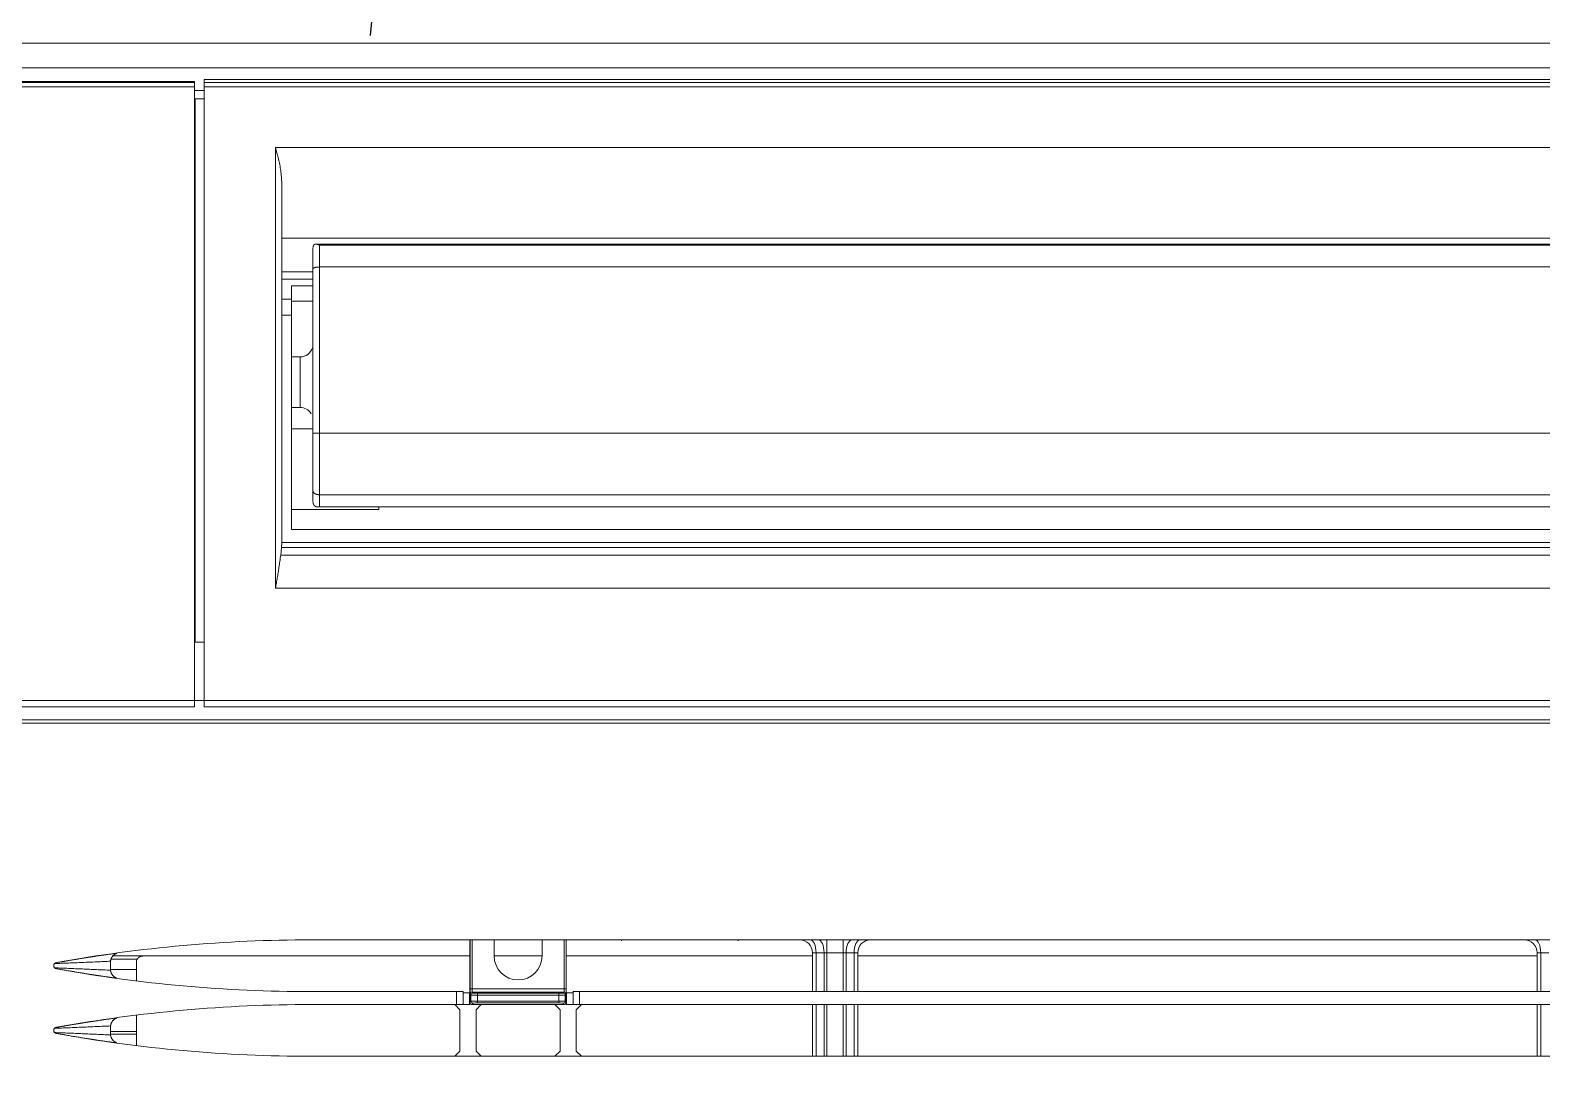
# Model space of a CAD drawing. Header units: metres. Extents: x -101133.8 to -101066.7, y -24899.3 to -24824.7.
# Drawn here: x -101106.7838 to -101106.5502, y -24853.2634 to -24853.1038 of the extents above; entities that cross this region are included whole.
import ezdxf

# ---------------------------------------------------------------- set-up
doc = ezdxf.new("R2010")
doc.units = ezdxf.units.M
doc.header["$LTSCALE"] = 0.2
doc.layers.add('CMT-CVC-MATERIEL', color=30, linetype='Continuous')
doc.layers.add('CMT-VRV1', color=5, linetype='Continuous')

# ---------------------------------------------------------------- blocks, each defined once
blk = doc.blocks.new('Cassette 600x600')
at = {"linetype": 'Continuous', "lineweight": 13}
for p, q in [((-19987.53, 565.59), (-20573.93, 565.59)), ((-20573.93, 561.77), (-19987.53, 561.77)), ((-20435.73, 559.7), (-20573.93, 559.7)), ((-20572.62, 559.55), (-20435.73, 559.55)), ((-20435.73, 558.84), (-20572.62, 558.84)), ((-20435.73, 559.7), (-20435.73, 559.55)), ((-20435.73, 559.55), (-20435.73, 558.84)), ((-20435.73, 558.84), (-20435.73, 464.01)), ((-20434.23, 560.01), (-20127.23, 560.01)), ((-20434.23, 560.01), (-20434.23, 559.55)), ((-20434.23, 559.55), (-20127.23, 559.55)), ((-20434.23, 558.84), (-20434.23, 559.55)), ((-20127.23, 558.84), (-20434.23, 558.84)), ((-20434.23, 558.84), (-20434.23, 464.01)), ((-20434.23, 558.31), (-20435.73, 558.31)), ((-20435.73, 557.01), (-20435.63, 557.01)), ((-20435.63, 473.01), (-20435.63, 557.01)), ((-20435.63, 557.01), (-20434.23, 557.01)), ((-20423.23, 549.49), (-20138.23, 549.49)), ((-20423.23, 481.35), (-20423.23, 549.49)), ((-20422.23, 543.91), (-20422.23, 488.26)), ((-20139.23, 535.45), (-20422.23, 535.45)), ((-20417.43, 533.86), (-20417.42, 534.08)), ((-20417.43, 530.71), (-20417.43, 533.86)), ((-20144.51, 534.54), (-20416.95, 534.54)), ((-20416.43, 534.38), (-20416.43, 531.01)), ((-20145.03, 534.38), (-20416.43, 534.38)), ((-20417.43, 505.34), (-20417.43, 530.71)), ((-20416.43, 531.01), (-20416.43, 505.31)), ((-20416.43, 531.01), (-20145.03, 531.01)), ((-20417.43, 530.27), (-20422.23, 530.27)), ((-20417.43, 529.11), (-20422.23, 529.11)), ((-20420.73, 528.12), (-20417.43, 528.12)), ((-20420.73, 528.12), (-20420.73, 526.01)), ((-20422.23, 526.01), (-20420.73, 526.01)), ((-20420.73, 526.01), (-20420.73, 523.54)), ((-20420.73, 525.71), (-20417.43, 525.71)), ((-20420.73, 523.54), (-20422.23, 523.54)), ((-20420.73, 523.54), (-20420.73, 490.41)), ((-20419.43, 517.11), (-20420.73, 517.11)), ((-20419.43, 509.31), (-20419.43, 517.11)), ((-20420.73, 509.31), (-20419.43, 509.31)), ((-20420.73, 506.01), (-20417.43, 506.01)), ((-20417.43, 496.41), (-20417.43, 505.34)), ((-20416.43, 505.31), (-20145.03, 505.31)), ((-20416.43, 505.31), (-20416.43, 495.81)), ((-20417.43, 494.81), (-20417.43, 496.41)), ((-20416.43, 495.81), (-20145.03, 495.81)), ((-20416.43, 495.81), (-20416.43, 493.96)), ((-20420.73, 493.51), (-20407.23, 493.51)), ((-20417.42, 494.63), (-20417.43, 494.81)), ((-20416.69, 493.92), (-20144.77, 493.92)), ((-20416.43, 493.96), (-20145.03, 493.96)), ((-20407.23, 493.51), (-20407.23, 493.92)), ((-20422.23, 488.41), (-20139.23, 488.41)), ((-20420.73, 490.41), (-20140.73, 490.41)), ((-20422.32, 487.63), (-20422.42, 486.48)), ((-20422.42, 486.48), (-20139.04, 486.48)), ((-20139.14, 487.63), (-20422.32, 487.63)), ((-20138.23, 481.35), (-20423.23, 481.35)), ((-20435.63, 473.01), (-20434.23, 473.01)), ((-20435.73, 464.01), (-20465.93, 464.01)), ((-20444.93, 463.01), (-20465.93, 463.01)), ((-20435.73, 463.01), (-20444.93, 463.01)), ((-20437.73, 463.01), (-20436.95, 463.01)), ((-20435.73, 464.01), (-20435.73, 463.01)), ((-20434.23, 464.01), (-20435.73, 464.01)), ((-20434.23, 463.01), (-20434.23, 464.01)), ((-20127.23, 464.01), (-20434.23, 464.01)), ((-20127.23, 463.01), (-20434.23, 463.01)), ((-20465.93, 461.01), (-20095.53, 461.01)), ((-20095.53, 460.51), (-20465.93, 460.51)), ((-20143.73, 427.01), (-20417.73, 427.01)), ((-20393.17, 417.31), (-20393.17, 427.01)), ((-20393.14, 419.44), (-20393.14, 427.01)), ((-20392.84, 427.01), (-20392.84, 419.44)), ((-20389.43, 427.01), (-20389.43, 424.51)), ((-20382.03, 427.01), (-20382.03, 424.51)), ((-20378.62, 419.44), (-20378.62, 427.01)), ((-20378.32, 427.01), (-20378.32, 419.44)), ((-20378.29, 417.31), (-20378.29, 427.01)), ((-20369.73, 427.01), (-20369.73, 426.85)), ((-20351.73, 426.85), (-20351.73, 427.01)), ((-20340.4, 426.97), (-20340.57, 427.01)), ((-20340.23, 426.85), (-20340.4, 426.97)), ((-20340.07, 426.67), (-20340.23, 426.85)), ((-20339.94, 426.42), (-20340.07, 426.67)), ((-20339.83, 426.12), (-20339.94, 426.42)), ((-20339.75, 425.77), (-20339.83, 426.12)), ((-20339.69, 425.4), (-20339.75, 425.77)), ((-20339.68, 425.01), (-20339.69, 425.4)), ((-20339.16, 426.97), (-20339.34, 427.01)), ((-20338.99, 426.85), (-20339.16, 426.97)), ((-20338.84, 426.67), (-20338.99, 426.85)), ((-20338.7, 426.42), (-20338.84, 426.67)), ((-20338.59, 426.12), (-20338.7, 426.42)), ((-20338.51, 425.77), (-20338.59, 426.12)), ((-20338.46, 425.4), (-20338.51, 425.77)), ((-20338.44, 425.01), (-20338.46, 425.4)), ((-20337.99, 425.01), (-20337.99, 427.01)), ((-20335.47, 425.01), (-20335.47, 427.01)), ((-20335.02, 425.01), (-20335, 425.4)), ((-20335, 425.4), (-20334.95, 425.77)), ((-20334.95, 425.77), (-20334.87, 426.12)), ((-20334.87, 426.12), (-20334.76, 426.42)), ((-20334.76, 426.42), (-20334.62, 426.67)), ((-20334.62, 426.67), (-20334.47, 426.85)), ((-20334.47, 426.85), (-20334.3, 426.97)), ((-20334.3, 426.97), (-20334.12, 427.01)), ((-20333.78, 425.01), (-20333.77, 425.4)), ((-20333.77, 425.4), (-20333.71, 425.77)), ((-20333.71, 425.77), (-20333.63, 426.12)), ((-20333.63, 426.12), (-20333.52, 426.42)), ((-20333.52, 426.42), (-20333.39, 426.67)), ((-20333.39, 426.67), (-20333.23, 426.85)), ((-20333.23, 426.85), (-20333.06, 426.97)), ((-20333.06, 426.97), (-20332.89, 427.01)), ((-20228.4, 426.97), (-20228.57, 427.01)), ((-20228.23, 426.85), (-20228.4, 426.97)), ((-20228.07, 426.67), (-20228.23, 426.85)), ((-20227.94, 426.42), (-20228.07, 426.67)), ((-20227.83, 426.12), (-20227.94, 426.42)), ((-20227.75, 425.77), (-20227.83, 426.12)), ((-20227.69, 425.4), (-20227.75, 425.77)), ((-20227.68, 425.01), (-20227.69, 425.4)), ((-20455.73, 423.7), (-20455.73, 423.74)), ((-20448.73, 423.53), (-20448.72, 423.7)), ((-20448.64, 424.02), (-20444.59, 424.02)), ((-20448.38, 424.49), (-20448.23, 424.51)), ((-20448.23, 424.51), (-20393.17, 424.51)), ((-20444.73, 423.51), (-20444.73, 422.83)), ((-20389.43, 424.51), (-20382.03, 424.51)), ((-20378.29, 424.51), (-20340.23, 424.51)), ((-20339.68, 425.01), (-20340.23, 425.01)), ((-20340.23, 425.01), (-20340.23, 419.01)), ((-20338.44, 425.01), (-20339.68, 425.01)), ((-20339.68, 425.01), (-20339.68, 419.01)), ((-20337.99, 425.01), (-20338.44, 425.01)), ((-20338.44, 425.01), (-20338.44, 419.01)), ((-20335.47, 425.01), (-20337.99, 425.01)), ((-20337.99, 425.01), (-20337.99, 419.01)), ((-20335.02, 425.01), (-20335.47, 425.01)), ((-20335.47, 425.01), (-20335.47, 419.01)), ((-20333.78, 425.01), (-20335.02, 425.01)), ((-20335.02, 425.01), (-20335.02, 419.01)), ((-20333.23, 425.01), (-20333.78, 425.01)), ((-20333.78, 425.01), (-20333.78, 419.01)), ((-20333.23, 425.01), (-20333.23, 419.01)), ((-20333.23, 424.51), (-20228.23, 424.51)), ((-20227.68, 425.01), (-20228.23, 425.01)), ((-20228.23, 425.01), (-20228.23, 419.01)), ((-20226.44, 425.01), (-20227.68, 425.01)), ((-20227.68, 425.01), (-20227.68, 419.01)), ((-20455.73, 422.27), (-20455.73, 422.31)), ((-20449.23, 421.25), (-20449.23, 421.28)), ((-20448.72, 422.31), (-20448.73, 422.48)), ((-20448.73, 422.42), (-20444.73, 422.42)), ((-20444.73, 422.83), (-20444.73, 422.42)), ((-20444.73, 422.42), (-20444.73, 420.65)), ((-20417.73, 419.01), (-20395.23, 419.01)), ((-20395.23, 419.01), (-20395.23, 417.01)), ((-20394.23, 419.01), (-20395.23, 419.01)), ((-20394.23, 417.01), (-20394.23, 419.01)), ((-20393.23, 418.81), (-20394.23, 418.81)), ((-20393.23, 417.01), (-20393.23, 418.81)), ((-20393.17, 418.81), (-20393.23, 418.81)), ((-20392.84, 419.44), (-20393.14, 419.44)), ((-20393.02, 418.48), (-20393.13, 418.64)), ((-20393.02, 417.53), (-20393.02, 418.48)), ((-20392.84, 419.44), (-20378.62, 419.44)), ((-20392.83, 418.94), (-20392.72, 418.78)), ((-20378.63, 418.94), (-20392.83, 418.94)), ((-20392.02, 418.76), (-20379.44, 418.76)), ((-20392.02, 418.46), (-20392.02, 418.76)), ((-20379.44, 418.46), (-20392.02, 418.46)), ((-20392.02, 418.46), (-20392.02, 417.55)), ((-20379.44, 418.76), (-20379.44, 418.46)), ((-20379.44, 417.55), (-20379.44, 418.46)), ((-20378.74, 418.78), (-20378.63, 418.94)), ((-20378.32, 419.44), (-20378.62, 419.44)), ((-20378.33, 418.64), (-20378.44, 418.48)), ((-20378.44, 418.48), (-20378.44, 417.53)), ((-20378.23, 418.81), (-20378.29, 418.81)), ((-20378.23, 418.81), (-20378.23, 417.01)), ((-20377.23, 418.81), (-20378.23, 418.81)), ((-20377.23, 419.01), (-20377.23, 417.01)), ((-20376.23, 419.01), (-20377.23, 419.01)), ((-20376.23, 417.01), (-20376.23, 419.01)), ((-20185.23, 419.01), (-20376.23, 419.01)), ((-20417.73, 417.01), (-20395.23, 417.01)), ((-20394.73, 416.21), (-20395.53, 417.01)), ((-20395.23, 417.01), (-20394.23, 417.01)), ((-20394.73, 409.81), (-20394.73, 416.21)), ((-20394.23, 417.01), (-20393.23, 417.01)), ((-20393.17, 417.31), (-20393.02, 417.53)), ((-20392.72, 417.23), (-20392.87, 417.01)), ((-20378.59, 417.01), (-20392.87, 417.01)), ((-20391.43, 417.01), (-20392.23, 416.21)), ((-20392.23, 416.21), (-20392.23, 409.81)), ((-20392.02, 417.55), (-20379.44, 417.55)), ((-20392.02, 417.55), (-20392.02, 417.25)), ((-20379.44, 417.25), (-20392.02, 417.25)), ((-20379.23, 416.21), (-20380.03, 417.01)), ((-20379.44, 417.55), (-20379.44, 417.25)), ((-20379.23, 409.81), (-20379.23, 416.21)), ((-20378.59, 417.01), (-20378.74, 417.23)), ((-20378.44, 417.53), (-20378.29, 417.31)), ((-20378.23, 417.01), (-20377.23, 417.01)), ((-20377.23, 417.01), (-20376.23, 417.01)), ((-20375.93, 417.01), (-20376.73, 416.21)), ((-20376.73, 416.21), (-20376.73, 409.81)), ((-20185.23, 417.01), (-20376.23, 417.01)), ((-20340.23, 417.01), (-20340.23, 409.01)), ((-20339.68, 417.01), (-20339.68, 409.01)), ((-20338.44, 417.01), (-20338.44, 409.01)), ((-20337.99, 417.01), (-20337.99, 409.01)), ((-20335.47, 417.01), (-20335.47, 409.01)), ((-20335.02, 417.01), (-20335.02, 409.01)), ((-20333.78, 417.01), (-20333.78, 409.01)), ((-20333.23, 417.01), (-20333.23, 409.01)), ((-20228.23, 417.01), (-20228.23, 409.01)), ((-20227.68, 417.01), (-20227.68, 409.01)), ((-20455.73, 413.7), (-20455.73, 413.74)), ((-20449.23, 414.73), (-20449.23, 414.76)), ((-20448.73, 413.53), (-20448.72, 413.7)), ((-20444.73, 412.83), (-20444.73, 415.36)), ((-20455.73, 412.27), (-20455.73, 412.31)), ((-20449.23, 411.25), (-20449.23, 411.28)), ((-20448.73, 412.83), (-20444.73, 412.83)), ((-20448.72, 412.31), (-20448.73, 412.48)), ((-20448.73, 412.42), (-20444.73, 412.42)), ((-20444.73, 412.83), (-20444.73, 412.42)), ((-20444.73, 412.42), (-20444.73, 410.65)), ((-20143.73, 409.01), (-20417.73, 409.01)), ((-20395.53, 409.01), (-20394.73, 409.81)), ((-20392.23, 409.81), (-20391.43, 409.01)), ((-20380.03, 409.01), (-20379.23, 409.81)), ((-20376.73, 409.81), (-20375.93, 409.01))]:
    blk.add_line(p, q, dxfattribs=at)
for centre, radius, start, end in [((-20419.43, 519.11), 2, 270, 343.2061), ((-20419.43, 507.31), 2, 30.8445, 90), ((-20416.68, 512.7), 7.4, 264.1787, 271.9347), ((-20417.73, 204.51), 222.5, 90, 100.1875), ((-20342.23, 425.01), 2, 0, 90), ((-20331.23, 425.01), 2, 90, 180), ((-20230.23, 425.01), 2, 0, 90), ((-20456.99, 423.01), 0.5, 100.1875, 259.8125), ((-20443.73, 423.51), 1, 149.0734, 180), ((-20385.73, 424.51), 3.7, 180, 0), ((-20417.73, 641.51), 222.5, 259.8125, 270), ((-20392.83, 418.64), 0.3, 90.0261, 179.9625), ((-20392.72, 418.48), 0.3, 90.0239, 179.9662), ((-20378.74, 418.48), 0.3, 0.0338, 89.9761), ((-20378.63, 418.64), 0.3, 0.0375, 89.9739), ((-20417.73, 194.51), 222.5, 90, 100.1875), ((-20392.72, 417.53), 0.3, 180.0367, 269.9761), ((-20378.74, 417.53), 0.3, 270.0239, 359.9633), ((-20456.99, 413.01), 0.5, 100.1875, 259.8125), ((-20417.73, 631.51), 222.5, 259.8125, 270)]:
    blk.add_arc(centre, radius, start, end, dxfattribs=at)
for centre, major_axis, ratio, start_param, end_param in [((-20393.13, 419.44), (0, 0.8), 0.017455, 1.570796, 3.115413), ((-20392.02, 418.48), (1, 0), 0.01833, 3.159046, 4.712389), ((-20392.83, 419.44), (0, 0.5), 0.027928, 1.570796, 3.115413), ((-20392.02, 418.78), (0.7, 0), 0.026186, 3.159046, 4.712389), ((-20379.44, 418.78), (0.7, 0), 0.026186, 4.712389, 6.265732), ((-20379.44, 418.48), (1, 0), 0.01833, 4.712389, 6.265732), ((-20378.63, 419.44), (0, 0.5), 0.027928, 3.167773, 4.712389), ((-20378.33, 419.44), (0, 0.8), 0.017455, 3.167773, 4.712389), ((-20392.87, 417.31), (-0.166, -0.25), 0.999505, 5.300561, 6.870901), ((-20392.02, 417.53), (1, 0), 0.01833, 1.570796, 3.124139), ((-20392.02, 417.23), (0.7, 0), 0.026186, 1.570796, 3.124139), ((-20379.44, 417.53), (1, 0), 0.01833, 0.017453, 1.570796), ((-20379.44, 417.23), (0.7, 0), 0.026186, 0.017453, 1.570796), ((-20378.59, 417.31), (0.166, -0.25), 0.999505, 5.69547, 7.265809)]:
    blk.add_ellipse(centre, major_axis=major_axis, ratio=ratio, start_param=start_param, end_param=end_param, dxfattribs=at)
for points, knots in [([(-20423.23, 549.49), (-20423.23, 549.49), (-20423.23, 549.49), (-20423.23, 549.49), (-20423.23, 549.48), (-20423.23, 549.48), (-20423.23, 549.48), (-20423.23, 549.48), (-20423.23, 549.48), (-20423.23, 549.47), (-20423.22, 549.47), (-20423.22, 549.47), (-20423.22, 549.47), (-20423.17, 549.27), (-20423.08, 548.92), (-20423, 548.6), (-20422.91, 548.28), (-20422.84, 548), (-20422.77, 547.71), (-20422.7, 547.42), (-20422.64, 547.13), (-20422.57, 546.81), (-20422.51, 546.5), (-20422.45, 546.15), (-20422.42, 545.91), (-20422.39, 545.7), (-20422.37, 545.57), (-20422.35, 545.41), (-20422.34, 545.25), (-20422.32, 545.08), (-20422.31, 544.91), (-20422.29, 544.74), (-20422.28, 544.57), (-20422.27, 544.41), (-20422.25, 544.24), (-20422.24, 544.07), (-20422.23, 543.91)], [0, 0, 0, 0, 1, 1, 1, 2, 2, 2, 3, 3, 3, 4, 4, 4, 5, 5, 5, 6, 6, 6, 7, 7, 7, 8, 8, 8, 9, 9, 9, 10, 10, 10, 11, 11, 11, 12, 12, 12, 12]), ([(-20417.42, 534.08), (-20417.41, 534.09), (-20417.41, 534.1), (-20417.41, 534.12), (-20417.41, 534.13), (-20417.41, 534.14), (-20417.4, 534.15), (-20417.4, 534.17), (-20417.4, 534.18), (-20417.39, 534.19), (-20417.39, 534.2), (-20417.39, 534.22), (-20417.39, 534.23), (-20417.38, 534.24), (-20417.38, 534.25), (-20417.37, 534.26), (-20417.37, 534.27), (-20417.37, 534.29), (-20417.36, 534.3), (-20417.36, 534.31), (-20417.35, 534.32), (-20417.35, 534.33), (-20417.34, 534.34), (-20417.33, 534.35), (-20417.33, 534.36), (-20417.32, 534.37), (-20417.32, 534.37), (-20417.31, 534.38), (-20417.3, 534.39), (-20417.3, 534.4), (-20417.29, 534.41), (-20417.28, 534.42), (-20417.28, 534.42), (-20417.27, 534.43), (-20417.26, 534.44), (-20417.26, 534.44), (-20417.25, 534.45), (-20417.24, 534.46), (-20417.22, 534.47), (-20417.21, 534.48), (-20417.2, 534.49), (-20417.19, 534.49), (-20417.17, 534.5), (-20417.16, 534.51), (-20417.15, 534.51), (-20417.13, 534.52), (-20417.12, 534.52), (-20417.11, 534.52), (-20417.09, 534.53), (-20417.07, 534.53), (-20417.05, 534.54), (-20417.03, 534.54), (-20417.01, 534.54), (-20416.99, 534.54), (-20416.97, 534.54), (-20416.95, 534.54), (-20416.93, 534.54), (-20416.91, 534.54), (-20416.89, 534.54), (-20416.87, 534.54), (-20416.84, 534.53), (-20416.82, 534.53), (-20416.79, 534.52), (-20416.76, 534.51), (-20416.72, 534.51), (-20416.7, 534.5), (-20416.67, 534.49), (-20416.64, 534.48), (-20416.61, 534.47), (-20416.58, 534.45), (-20416.54, 534.44), (-20416.51, 534.42), (-20416.49, 534.41), (-20416.48, 534.41), (-20416.48, 534.41), (-20416.47, 534.41), (-20416.47, 534.4), (-20416.47, 534.4), (-20416.46, 534.4), (-20416.46, 534.4), (-20416.45, 534.39), (-20416.45, 534.39), (-20416.44, 534.39), (-20416.44, 534.39), (-20416.43, 534.39), (-20416.43, 534.39), (-20416.43, 534.39), (-20416.43, 534.38), (-20416.43, 534.38), (-20416.43, 534.38), (-20416.43, 534.38), (-20416.43, 534.38), (-20416.43, 534.38), (-20416.43, 534.38), (-20416.43, 534.38), (-20416.43, 534.38), (-20416.43, 534.38)], [0, 0, 0, 0, 1, 1, 1, 2, 2, 2, 3, 3, 3, 4, 4, 4, 5, 5, 5, 6, 6, 6, 7, 7, 7, 8, 8, 8, 9, 9, 9, 10, 10, 10, 11, 11, 11, 12, 12, 12, 13, 13, 13, 14, 14, 14, 15, 15, 15, 16, 16, 16, 17, 17, 17, 18, 18, 18, 19, 19, 19, 20, 20, 20, 21, 21, 21, 22, 22, 22, 23, 23, 23, 24, 24, 24, 25, 25, 25, 26, 26, 26, 27, 27, 27, 28, 28, 28, 29, 29, 29, 30, 30, 30, 31, 31, 31, 32, 32, 32, 32]), ([(-20417.43, 530.71), (-20417.43, 530.71), (-20417.43, 530.72), (-20417.43, 530.72), (-20417.43, 530.72), (-20417.43, 530.72), (-20417.43, 530.72), (-20417.43, 530.72), (-20417.43, 530.72), (-20417.43, 530.72), (-20417.43, 530.73), (-20417.43, 530.73), (-20417.43, 530.73), (-20417.43, 530.73), (-20417.43, 530.74), (-20417.43, 530.74), (-20417.42, 530.75), (-20417.42, 530.75), (-20417.42, 530.75), (-20417.42, 530.76), (-20417.42, 530.76), (-20417.41, 530.77), (-20417.41, 530.77), (-20417.41, 530.77), (-20417.41, 530.78), (-20417.4, 530.78), (-20417.39, 530.79), (-20417.38, 530.8), (-20417.37, 530.81), (-20417.37, 530.82), (-20417.35, 530.82), (-20417.34, 530.83), (-20417.33, 530.84), (-20417.32, 530.85), (-20417.31, 530.85), (-20417.29, 530.86), (-20417.28, 530.87), (-20417.26, 530.87), (-20417.25, 530.88), (-20417.23, 530.89), (-20417.21, 530.89), (-20417.2, 530.9), (-20417.18, 530.91), (-20417.16, 530.91), (-20417.14, 530.92), (-20417.12, 530.92), (-20417.1, 530.93), (-20417.08, 530.94), (-20417.05, 530.94), (-20417.03, 530.95), (-20417.01, 530.95), (-20416.99, 530.96), (-20416.96, 530.96), (-20416.94, 530.96), (-20416.91, 530.97), (-20416.89, 530.97), (-20416.86, 530.98), (-20416.84, 530.98), (-20416.81, 530.98), (-20416.79, 530.99), (-20416.76, 530.99), (-20416.73, 530.99), (-20416.71, 530.99), (-20416.68, 531), (-20416.65, 531), (-20416.63, 531), (-20416.6, 531), (-20416.57, 531), (-20416.54, 531), (-20416.51, 531), (-20416.49, 531), (-20416.46, 531), (-20416.43, 531.01)], [0, 0, 0, 0, 1, 1, 1, 2, 2, 2, 3, 3, 3, 4, 4, 4, 5, 5, 5, 6, 6, 6, 7, 7, 7, 8, 8, 8, 9, 9, 9, 10, 10, 10, 11, 11, 11, 12, 12, 12, 13, 13, 13, 14, 14, 14, 15, 15, 15, 16, 16, 16, 17, 17, 17, 18, 18, 18, 19, 19, 19, 20, 20, 20, 21, 21, 21, 22, 22, 22, 23, 23, 23, 24, 24, 24, 24]), ([(-20417.43, 496.41), (-20417.43, 496.4), (-20417.43, 496.4), (-20417.43, 496.4), (-20417.43, 496.4), (-20417.43, 496.39), (-20417.43, 496.39), (-20417.43, 496.39), (-20417.43, 496.39), (-20417.43, 496.38), (-20417.43, 496.38), (-20417.43, 496.38), (-20417.43, 496.38), (-20417.43, 496.37), (-20417.43, 496.36), (-20417.43, 496.35), (-20417.42, 496.34), (-20417.42, 496.33), (-20417.42, 496.32), (-20417.42, 496.32), (-20417.42, 496.31), (-20417.41, 496.3), (-20417.41, 496.29), (-20417.41, 496.28), (-20417.41, 496.27), (-20417.4, 496.26), (-20417.39, 496.24), (-20417.38, 496.23), (-20417.37, 496.21), (-20417.37, 496.19), (-20417.35, 496.18), (-20417.34, 496.16), (-20417.33, 496.15), (-20417.32, 496.13), (-20417.31, 496.12), (-20417.29, 496.1), (-20417.28, 496.09), (-20417.26, 496.07), (-20417.25, 496.06), (-20417.23, 496.05), (-20417.21, 496.03), (-20417.2, 496.02), (-20417.18, 496.01), (-20417.16, 495.99), (-20417.14, 495.98), (-20417.12, 495.97), (-20417.1, 495.96), (-20417.08, 495.95), (-20417.05, 495.94), (-20417.03, 495.93), (-20417.01, 495.92), (-20416.99, 495.91), (-20416.96, 495.9), (-20416.94, 495.89), (-20416.91, 495.88), (-20416.89, 495.87), (-20416.86, 495.86), (-20416.84, 495.86), (-20416.81, 495.85), (-20416.79, 495.84), (-20416.76, 495.84), (-20416.73, 495.83), (-20416.71, 495.83), (-20416.68, 495.83), (-20416.65, 495.82), (-20416.63, 495.82), (-20416.6, 495.82), (-20416.57, 495.81), (-20416.54, 495.81), (-20416.51, 495.81), (-20416.49, 495.81), (-20416.46, 495.81), (-20416.43, 495.81)], [0, 0, 0, 0, 1, 1, 1, 2, 2, 2, 3, 3, 3, 4, 4, 4, 5, 5, 5, 6, 6, 6, 7, 7, 7, 8, 8, 8, 9, 9, 9, 10, 10, 10, 11, 11, 11, 12, 12, 12, 13, 13, 13, 14, 14, 14, 15, 15, 15, 16, 16, 16, 17, 17, 17, 18, 18, 18, 19, 19, 19, 20, 20, 20, 21, 21, 21, 22, 22, 22, 23, 23, 23, 24, 24, 24, 24]), ([(-20416.43, 493.96), (-20416.43, 493.96), (-20416.43, 493.96), (-20416.43, 493.96), (-20416.43, 493.96), (-20416.43, 493.96), (-20416.43, 493.96), (-20416.43, 493.96), (-20416.43, 493.96), (-20416.43, 493.96), (-20416.43, 493.96), (-20416.43, 493.96), (-20416.43, 493.96), (-20416.44, 493.95), (-20416.46, 493.95), (-20416.47, 493.95), (-20416.48, 493.94), (-20416.49, 493.94), (-20416.5, 493.94), (-20416.51, 493.94), (-20416.52, 493.94), (-20416.53, 493.93), (-20416.54, 493.93), (-20416.55, 493.93), (-20416.57, 493.93), (-20416.59, 493.92), (-20416.62, 493.92), (-20416.65, 493.92), (-20416.68, 493.92), (-20416.71, 493.92), (-20416.73, 493.92), (-20416.76, 493.92), (-20416.79, 493.92), (-20416.82, 493.93), (-20416.84, 493.93), (-20416.87, 493.94), (-20416.9, 493.94), (-20416.92, 493.95), (-20416.94, 493.96), (-20416.96, 493.96), (-20416.98, 493.97), (-20417, 493.98), (-20417.01, 493.99), (-20417.03, 494), (-20417.05, 494.01), (-20417.07, 494.02), (-20417.09, 494.03), (-20417.11, 494.04), (-20417.12, 494.05), (-20417.14, 494.06), (-20417.15, 494.07), (-20417.16, 494.08), (-20417.17, 494.09), (-20417.19, 494.11), (-20417.2, 494.12), (-20417.21, 494.13), (-20417.22, 494.14), (-20417.23, 494.16), (-20417.24, 494.17), (-20417.26, 494.19), (-20417.27, 494.2), (-20417.27, 494.21), (-20417.28, 494.22), (-20417.29, 494.23), (-20417.29, 494.24), (-20417.3, 494.25), (-20417.31, 494.26), (-20417.31, 494.27), (-20417.32, 494.28), (-20417.33, 494.3), (-20417.33, 494.31), (-20417.34, 494.32), (-20417.34, 494.33), (-20417.35, 494.34), (-20417.35, 494.36), (-20417.36, 494.37), (-20417.36, 494.38), (-20417.37, 494.39), (-20417.37, 494.4), (-20417.38, 494.42), (-20417.38, 494.43), (-20417.38, 494.44), (-20417.39, 494.45), (-20417.39, 494.47), (-20417.39, 494.48), (-20417.4, 494.49), (-20417.4, 494.51), (-20417.4, 494.52), (-20417.4, 494.53), (-20417.41, 494.54), (-20417.41, 494.55), (-20417.41, 494.57), (-20417.41, 494.58), (-20417.41, 494.59), (-20417.42, 494.6), (-20417.42, 494.62), (-20417.42, 494.63)], [0, 0, 0, 0, 1, 1, 1, 2, 2, 2, 3, 3, 3, 4, 4, 4, 5, 5, 5, 6, 6, 6, 7, 7, 7, 8, 8, 8, 9, 9, 9, 10, 10, 10, 11, 11, 11, 12, 12, 12, 13, 13, 13, 14, 14, 14, 15, 15, 15, 16, 16, 16, 17, 17, 17, 18, 18, 18, 19, 19, 19, 20, 20, 20, 21, 21, 21, 22, 22, 22, 23, 23, 23, 24, 24, 24, 25, 25, 25, 26, 26, 26, 27, 27, 27, 28, 28, 28, 29, 29, 29, 30, 30, 30, 31, 31, 31, 32, 32, 32, 32]), ([(-20422.42, 486.48), (-20422.45, 486.32), (-20422.47, 486.15), (-20422.49, 485.99), (-20422.51, 485.83), (-20422.53, 485.67), (-20422.55, 485.51), (-20422.58, 485.34), (-20422.6, 485.17), (-20422.62, 485.02), (-20422.64, 484.87), (-20422.66, 484.73), (-20422.69, 484.53), (-20422.73, 484.32), (-20422.77, 484.02), (-20422.82, 483.75), (-20422.86, 483.47), (-20422.91, 483.22), (-20422.95, 482.96), (-20422.99, 482.71), (-20423.04, 482.46), (-20423.09, 482.17), (-20423.14, 481.89), (-20423.19, 481.56), (-20423.22, 481.39), (-20423.22, 481.38), (-20423.22, 481.38), (-20423.23, 481.38), (-20423.23, 481.37), (-20423.23, 481.37), (-20423.23, 481.37), (-20423.23, 481.37), (-20423.23, 481.36), (-20423.23, 481.36), (-20423.23, 481.36), (-20423.23, 481.35), (-20423.23, 481.35)], [0, 0, 0, 0, 1, 1, 1, 2, 2, 2, 3, 3, 3, 4, 4, 4, 5, 5, 5, 6, 6, 6, 7, 7, 7, 8, 8, 8, 9, 9, 9, 10, 10, 10, 11, 11, 11, 12, 12, 12, 12]), ([(-20422.23, 488.26), (-20422.23, 488.24), (-20422.23, 488.23), (-20422.23, 488.21), (-20422.24, 488.19), (-20422.24, 488.18), (-20422.24, 488.16), (-20422.24, 488.14), (-20422.25, 488.13), (-20422.25, 488.11), (-20422.25, 488.09), (-20422.25, 488.07), (-20422.26, 488.05), (-20422.26, 488.03), (-20422.26, 488.01), (-20422.27, 487.99), (-20422.27, 487.97), (-20422.28, 487.94), (-20422.28, 487.92), (-20422.28, 487.9), (-20422.29, 487.88), (-20422.29, 487.85), (-20422.3, 487.82), (-20422.3, 487.8), (-20422.3, 487.78), (-20422.3, 487.76), (-20422.31, 487.75), (-20422.31, 487.74), (-20422.31, 487.73), (-20422.31, 487.71), (-20422.31, 487.7), (-20422.31, 487.69), (-20422.31, 487.68), (-20422.31, 487.66), (-20422.32, 487.65), (-20422.32, 487.64), (-20422.32, 487.63)], [0, 0, 0, 0, 1, 1, 1, 2, 2, 2, 3, 3, 3, 4, 4, 4, 5, 5, 5, 6, 6, 6, 7, 7, 7, 8, 8, 8, 9, 9, 9, 10, 10, 10, 11, 11, 11, 12, 12, 12, 12]), ([(-20448.72, 423.7), (-20449.08, 423.68), (-20449.44, 423.67), (-20449.8, 423.65), (-20450.16, 423.64), (-20450.52, 423.62), (-20450.89, 423.6), (-20451.25, 423.59), (-20451.61, 423.57), (-20451.97, 423.56), (-20452.33, 423.54), (-20452.69, 423.52), (-20453.05, 423.51), (-20453.41, 423.49), (-20453.77, 423.48), (-20454.13, 423.46), (-20454.49, 423.45), (-20454.85, 423.43), (-20455.21, 423.42), (-20455.57, 423.4), (-20455.93, 423.39), (-20456.29, 423.38), (-20456.65, 423.36), (-20457.01, 423.35), (-20457.37, 423.33)], [0, 0, 0, 0, 1, 1, 1, 2, 2, 2, 3, 3, 3, 4, 4, 4, 5, 5, 5, 6, 6, 6, 7, 7, 7, 8, 8, 8, 8]), ([(-20457.26, 423.43), (-20457.14, 423.45), (-20457.02, 423.47), (-20456.9, 423.5), (-20456.78, 423.52), (-20456.66, 423.54), (-20456.54, 423.56), (-20456.42, 423.58), (-20456.3, 423.6), (-20456.19, 423.62), (-20456.08, 423.64), (-20455.98, 423.66), (-20455.83, 423.68), (-20455.64, 423.72), (-20455.38, 423.76), (-20455.13, 423.81), (-20454.89, 423.85), (-20454.66, 423.89), (-20454.43, 423.92), (-20454.2, 423.96), (-20453.97, 424), (-20453.73, 424.04), (-20453.5, 424.08), (-20453.27, 424.12), (-20453.03, 424.15), (-20452.8, 424.19), (-20452.57, 424.23), (-20452.33, 424.27), (-20452.1, 424.3), (-20451.86, 424.34), (-20451.63, 424.38), (-20451.4, 424.41), (-20451.17, 424.45), (-20450.93, 424.48), (-20450.69, 424.52), (-20450.45, 424.56), (-20450.23, 424.59), (-20450.01, 424.62), (-20449.81, 424.65), (-20449.6, 424.68), (-20449.4, 424.71), (-20449.18, 424.74), (-20448.97, 424.77), (-20448.76, 424.8), (-20448.56, 424.83), (-20448.35, 424.86), (-20448.14, 424.89), (-20447.93, 424.92), (-20447.72, 424.95)], [0, 0, 0, 0, 1, 1, 1, 2, 2, 2, 3, 3, 3, 4, 4, 4, 5, 5, 5, 6, 6, 6, 7, 7, 7, 8, 8, 8, 9, 9, 9, 10, 10, 10, 11, 11, 11, 12, 12, 12, 13, 13, 13, 14, 14, 14, 15, 15, 15, 16, 16, 16, 16]), ([(-20448.73, 422.48), (-20448.73, 422.5), (-20448.73, 422.52), (-20448.73, 422.54), (-20448.73, 422.56), (-20448.73, 422.59), (-20448.73, 422.61), (-20448.73, 422.63), (-20448.73, 422.65), (-20448.73, 422.67), (-20448.73, 422.69), (-20448.73, 422.71), (-20448.73, 422.73), (-20448.73, 422.75), (-20448.73, 422.78), (-20448.73, 422.8), (-20448.73, 422.82), (-20448.73, 422.84), (-20448.73, 422.87), (-20448.73, 422.89), (-20448.73, 422.91), (-20448.73, 422.94), (-20448.73, 422.96), (-20448.73, 422.98), (-20448.73, 423), (-20448.73, 423.03), (-20448.73, 423.05), (-20448.73, 423.07), (-20448.73, 423.1), (-20448.73, 423.12), (-20448.73, 423.14), (-20448.73, 423.16), (-20448.73, 423.19), (-20448.73, 423.21), (-20448.73, 423.23), (-20448.73, 423.25), (-20448.73, 423.28), (-20448.73, 423.3), (-20448.73, 423.32), (-20448.73, 423.34), (-20448.73, 423.36), (-20448.73, 423.38), (-20448.73, 423.4), (-20448.73, 423.42), (-20448.73, 423.45), (-20448.73, 423.47), (-20448.73, 423.49), (-20448.73, 423.51), (-20448.73, 423.53)], [0, 0, 0, 0, 1, 1, 1, 2, 2, 2, 3, 3, 3, 4, 4, 4, 5, 5, 5, 6, 6, 6, 7, 7, 7, 8, 8, 8, 9, 9, 9, 10, 10, 10, 11, 11, 11, 12, 12, 12, 13, 13, 13, 14, 14, 14, 15, 15, 15, 16, 16, 16, 16]), ([(-20448.72, 423.7), (-20448.71, 423.73), (-20448.71, 423.76), (-20448.7, 423.79), (-20448.7, 423.82), (-20448.69, 423.86), (-20448.68, 423.89), (-20448.67, 423.92), (-20448.67, 423.95), (-20448.66, 423.98), (-20448.65, 424.01), (-20448.64, 424.04), (-20448.63, 424.07), (-20448.61, 424.11), (-20448.6, 424.15), (-20448.58, 424.19), (-20448.56, 424.23), (-20448.54, 424.26), (-20448.52, 424.3), (-20448.49, 424.34), (-20448.47, 424.37), (-20448.44, 424.41), (-20448.41, 424.45), (-20448.38, 424.49), (-20448.35, 424.52), (-20448.33, 424.55), (-20448.31, 424.57), (-20448.28, 424.6), (-20448.26, 424.62), (-20448.23, 424.65), (-20448.2, 424.67), (-20448.17, 424.7), (-20448.15, 424.72), (-20448.12, 424.74), (-20448.08, 424.76), (-20448.05, 424.79), (-20448.02, 424.8), (-20447.99, 424.82), (-20447.97, 424.83), (-20447.95, 424.84), (-20447.93, 424.85), (-20447.9, 424.87), (-20447.87, 424.88), (-20447.85, 424.89), (-20447.82, 424.9), (-20447.8, 424.91), (-20447.77, 424.92), (-20447.75, 424.93), (-20447.72, 424.95)], [0, 0, 0, 0, 1, 1, 1, 2, 2, 2, 3, 3, 3, 4, 4, 4, 5, 5, 5, 6, 6, 6, 7, 7, 7, 8, 8, 8, 9, 9, 9, 10, 10, 10, 11, 11, 11, 12, 12, 12, 13, 13, 13, 14, 14, 14, 15, 15, 15, 16, 16, 16, 16]), ([(-20444.59, 424.02), (-20444.59, 424.02), (-20444.58, 424.03), (-20444.58, 424.03), (-20444.58, 424.04), (-20444.58, 424.04), (-20444.57, 424.04), (-20444.57, 424.05), (-20444.57, 424.05), (-20444.56, 424.06), (-20444.56, 424.06), (-20444.56, 424.07), (-20444.55, 424.07), (-20444.55, 424.08), (-20444.54, 424.09), (-20444.54, 424.09), (-20444.54, 424.1), (-20444.53, 424.1), (-20444.52, 424.11), (-20444.52, 424.12), (-20444.51, 424.13), (-20444.51, 424.13), (-20444.5, 424.14), (-20444.5, 424.15), (-20444.49, 424.16), (-20444.48, 424.16), (-20444.47, 424.17), (-20444.47, 424.18), (-20444.46, 424.19), (-20444.45, 424.2), (-20444.44, 424.2), (-20444.44, 424.21), (-20444.43, 424.22), (-20444.42, 424.23), (-20444.41, 424.24), (-20444.4, 424.24), (-20444.39, 424.25), (-20444.38, 424.26), (-20444.37, 424.28), (-20444.35, 424.29), (-20444.34, 424.3), (-20444.32, 424.31), (-20444.31, 424.32), (-20444.29, 424.33), (-20444.28, 424.34), (-20444.26, 424.35), (-20444.25, 424.36), (-20444.23, 424.37), (-20444.21, 424.38), (-20444.2, 424.39), (-20444.17, 424.4), (-20444.15, 424.41), (-20444.12, 424.43), (-20444.1, 424.44), (-20444.08, 424.44), (-20444.05, 424.45), (-20444.03, 424.46), (-20444, 424.47), (-20443.98, 424.48), (-20443.95, 424.48), (-20443.93, 424.49), (-20443.91, 424.49), (-20443.89, 424.49), (-20443.88, 424.49), (-20443.86, 424.49), (-20443.85, 424.5), (-20443.83, 424.5), (-20443.81, 424.5), (-20443.8, 424.5), (-20443.78, 424.5), (-20443.76, 424.5), (-20443.75, 424.5), (-20443.73, 424.51)], [0, 0, 0, 0, 1, 1, 1, 2, 2, 2, 3, 3, 3, 4, 4, 4, 5, 5, 5, 6, 6, 6, 7, 7, 7, 8, 8, 8, 9, 9, 9, 10, 10, 10, 11, 11, 11, 12, 12, 12, 13, 13, 13, 14, 14, 14, 15, 15, 15, 16, 16, 16, 17, 17, 17, 18, 18, 18, 19, 19, 19, 20, 20, 20, 21, 21, 21, 22, 22, 22, 23, 23, 23, 24, 24, 24, 24]), ([(-20457.37, 422.68), (-20457.01, 422.66), (-20456.65, 422.65), (-20456.29, 422.64), (-20455.93, 422.62), (-20455.57, 422.61), (-20455.21, 422.59), (-20454.85, 422.58), (-20454.49, 422.56), (-20454.13, 422.55), (-20453.77, 422.53), (-20453.41, 422.52), (-20453.05, 422.5), (-20452.69, 422.49), (-20452.33, 422.47), (-20451.97, 422.45), (-20451.61, 422.44), (-20451.25, 422.42), (-20450.89, 422.41), (-20450.52, 422.39), (-20450.16, 422.37), (-20449.8, 422.36), (-20449.44, 422.34), (-20449.08, 422.33), (-20448.72, 422.31)], [0, 0, 0, 0, 1, 1, 1, 2, 2, 2, 3, 3, 3, 4, 4, 4, 5, 5, 5, 6, 6, 6, 7, 7, 7, 8, 8, 8, 8]), ([(-20447.72, 421.06), (-20447.93, 421.09), (-20448.14, 421.12), (-20448.35, 421.15), (-20448.56, 421.18), (-20448.76, 421.21), (-20448.97, 421.24), (-20449.18, 421.27), (-20449.4, 421.3), (-20449.6, 421.33), (-20449.81, 421.36), (-20450.01, 421.39), (-20450.23, 421.42), (-20450.45, 421.45), (-20450.69, 421.49), (-20450.93, 421.53), (-20451.17, 421.56), (-20451.4, 421.6), (-20451.63, 421.63), (-20451.86, 421.67), (-20452.1, 421.71), (-20452.33, 421.74), (-20452.57, 421.78), (-20452.8, 421.82), (-20453.03, 421.86), (-20453.27, 421.89), (-20453.5, 421.93), (-20453.73, 421.97), (-20453.97, 422.01), (-20454.2, 422.05), (-20454.43, 422.09), (-20454.66, 422.12), (-20454.89, 422.16), (-20455.13, 422.2), (-20455.38, 422.25), (-20455.64, 422.29), (-20455.83, 422.33), (-20455.98, 422.35), (-20456.08, 422.37), (-20456.19, 422.39), (-20456.3, 422.41), (-20456.42, 422.43), (-20456.54, 422.45), (-20456.66, 422.47), (-20456.78, 422.49), (-20456.9, 422.51), (-20457.02, 422.54), (-20457.14, 422.56), (-20457.26, 422.58)], [0, 0, 0, 0, 1, 1, 1, 2, 2, 2, 3, 3, 3, 4, 4, 4, 5, 5, 5, 6, 6, 6, 7, 7, 7, 8, 8, 8, 9, 9, 9, 10, 10, 10, 11, 11, 11, 12, 12, 12, 13, 13, 13, 14, 14, 14, 15, 15, 15, 16, 16, 16, 16]), ([(-20447.72, 421.06), (-20447.73, 421.07), (-20447.74, 421.07), (-20447.74, 421.07), (-20447.75, 421.08), (-20447.76, 421.08), (-20447.77, 421.08), (-20447.77, 421.09), (-20447.78, 421.09), (-20447.79, 421.09), (-20447.8, 421.09), (-20447.8, 421.1), (-20447.81, 421.1), (-20447.84, 421.11), (-20447.87, 421.13), (-20447.9, 421.14), (-20447.93, 421.16), (-20447.96, 421.17), (-20447.98, 421.19), (-20448.01, 421.2), (-20448.04, 421.22), (-20448.06, 421.24), (-20448.09, 421.25), (-20448.11, 421.27), (-20448.14, 421.29), (-20448.17, 421.31), (-20448.2, 421.34), (-20448.23, 421.37), (-20448.27, 421.4), (-20448.29, 421.42), (-20448.32, 421.45), (-20448.35, 421.48), (-20448.37, 421.51), (-20448.4, 421.54), (-20448.42, 421.57), (-20448.44, 421.6), (-20448.47, 421.64), (-20448.49, 421.67), (-20448.52, 421.72), (-20448.55, 421.77), (-20448.57, 421.81), (-20448.6, 421.86), (-20448.61, 421.9), (-20448.63, 421.95), (-20448.65, 421.99), (-20448.66, 422.04), (-20448.68, 422.09), (-20448.69, 422.14), (-20448.7, 422.18), (-20448.7, 422.19), (-20448.7, 422.2), (-20448.7, 422.21), (-20448.71, 422.22), (-20448.71, 422.23), (-20448.71, 422.24), (-20448.71, 422.26), (-20448.71, 422.27), (-20448.72, 422.28), (-20448.72, 422.29), (-20448.72, 422.3), (-20448.72, 422.31)], [0, 0, 0, 0, 1, 1, 1, 2, 2, 2, 3, 3, 3, 4, 4, 4, 5, 5, 5, 6, 6, 6, 7, 7, 7, 8, 8, 8, 9, 9, 9, 10, 10, 10, 11, 11, 11, 12, 12, 12, 13, 13, 13, 14, 14, 14, 15, 15, 15, 16, 16, 16, 17, 17, 17, 18, 18, 18, 19, 19, 19, 20, 20, 20, 20]), ([(-20448.72, 413.7), (-20449.08, 413.68), (-20449.44, 413.67), (-20449.8, 413.65), (-20450.16, 413.64), (-20450.52, 413.62), (-20450.89, 413.6), (-20451.25, 413.59), (-20451.61, 413.57), (-20451.97, 413.56), (-20452.33, 413.54), (-20452.69, 413.52), (-20453.05, 413.51), (-20453.41, 413.49), (-20453.77, 413.48), (-20454.13, 413.46), (-20454.49, 413.45), (-20454.85, 413.43), (-20455.21, 413.42), (-20455.57, 413.4), (-20455.93, 413.39), (-20456.29, 413.37), (-20456.65, 413.36), (-20457.01, 413.35), (-20457.37, 413.33)], [0, 0, 0, 0, 1, 1, 1, 2, 2, 2, 3, 3, 3, 4, 4, 4, 5, 5, 5, 6, 6, 6, 7, 7, 7, 8, 8, 8, 8]), ([(-20457.26, 413.43), (-20457.14, 413.45), (-20457.02, 413.47), (-20456.9, 413.5), (-20456.78, 413.52), (-20456.66, 413.54), (-20456.54, 413.56), (-20456.42, 413.58), (-20456.3, 413.6), (-20456.19, 413.62), (-20456.08, 413.64), (-20455.98, 413.66), (-20455.83, 413.68), (-20455.64, 413.72), (-20455.38, 413.76), (-20455.13, 413.81), (-20454.89, 413.85), (-20454.66, 413.89), (-20454.43, 413.92), (-20454.2, 413.96), (-20453.97, 414), (-20453.73, 414.04), (-20453.5, 414.08), (-20453.27, 414.12), (-20453.03, 414.15), (-20452.8, 414.19), (-20452.57, 414.23), (-20452.33, 414.27), (-20452.1, 414.3), (-20451.86, 414.34), (-20451.63, 414.38), (-20451.4, 414.41), (-20451.17, 414.45), (-20450.93, 414.48), (-20450.69, 414.52), (-20450.45, 414.56), (-20450.23, 414.59), (-20450.01, 414.62), (-20449.81, 414.65), (-20449.6, 414.68), (-20449.4, 414.71), (-20449.18, 414.74), (-20448.97, 414.77), (-20448.76, 414.8), (-20448.56, 414.83), (-20448.35, 414.86), (-20448.14, 414.89), (-20447.93, 414.92), (-20447.72, 414.95)], [0, 0, 0, 0, 1, 1, 1, 2, 2, 2, 3, 3, 3, 4, 4, 4, 5, 5, 5, 6, 6, 6, 7, 7, 7, 8, 8, 8, 9, 9, 9, 10, 10, 10, 11, 11, 11, 12, 12, 12, 13, 13, 13, 14, 14, 14, 15, 15, 15, 16, 16, 16, 16]), ([(-20448.73, 412.48), (-20448.73, 412.5), (-20448.73, 412.52), (-20448.73, 412.54), (-20448.73, 412.56), (-20448.73, 412.59), (-20448.73, 412.61), (-20448.73, 412.63), (-20448.73, 412.65), (-20448.73, 412.67), (-20448.73, 412.69), (-20448.73, 412.71), (-20448.73, 412.73), (-20448.73, 412.75), (-20448.73, 412.78), (-20448.73, 412.8), (-20448.73, 412.82), (-20448.73, 412.84), (-20448.73, 412.87), (-20448.73, 412.89), (-20448.73, 412.91), (-20448.73, 412.94), (-20448.73, 412.96), (-20448.73, 412.98), (-20448.73, 413), (-20448.73, 413.03), (-20448.73, 413.05), (-20448.73, 413.07), (-20448.73, 413.1), (-20448.73, 413.12), (-20448.73, 413.14), (-20448.73, 413.16), (-20448.73, 413.19), (-20448.73, 413.21), (-20448.73, 413.23), (-20448.73, 413.25), (-20448.73, 413.28), (-20448.73, 413.3), (-20448.73, 413.32), (-20448.73, 413.34), (-20448.73, 413.36), (-20448.73, 413.38), (-20448.73, 413.4), (-20448.73, 413.42), (-20448.73, 413.45), (-20448.73, 413.47), (-20448.73, 413.49), (-20448.73, 413.51), (-20448.73, 413.53)], [0, 0, 0, 0, 1, 1, 1, 2, 2, 2, 3, 3, 3, 4, 4, 4, 5, 5, 5, 6, 6, 6, 7, 7, 7, 8, 8, 8, 9, 9, 9, 10, 10, 10, 11, 11, 11, 12, 12, 12, 13, 13, 13, 14, 14, 14, 15, 15, 15, 16, 16, 16, 16]), ([(-20448.72, 413.7), (-20448.71, 413.73), (-20448.71, 413.76), (-20448.7, 413.79), (-20448.7, 413.82), (-20448.69, 413.86), (-20448.68, 413.89), (-20448.67, 413.92), (-20448.67, 413.95), (-20448.66, 413.98), (-20448.65, 414.01), (-20448.64, 414.04), (-20448.63, 414.07), (-20448.61, 414.11), (-20448.6, 414.15), (-20448.58, 414.19), (-20448.56, 414.23), (-20448.54, 414.26), (-20448.52, 414.3), (-20448.49, 414.34), (-20448.47, 414.37), (-20448.44, 414.41), (-20448.41, 414.45), (-20448.38, 414.49), (-20448.35, 414.52), (-20448.33, 414.55), (-20448.31, 414.57), (-20448.28, 414.6), (-20448.26, 414.62), (-20448.23, 414.65), (-20448.2, 414.67), (-20448.17, 414.7), (-20448.15, 414.72), (-20448.12, 414.74), (-20448.08, 414.76), (-20448.05, 414.79), (-20448.02, 414.8), (-20447.99, 414.82), (-20447.97, 414.83), (-20447.95, 414.84), (-20447.93, 414.85), (-20447.9, 414.87), (-20447.87, 414.88), (-20447.85, 414.89), (-20447.82, 414.9), (-20447.8, 414.91), (-20447.77, 414.92), (-20447.75, 414.93), (-20447.72, 414.95)], [0, 0, 0, 0, 1, 1, 1, 2, 2, 2, 3, 3, 3, 4, 4, 4, 5, 5, 5, 6, 6, 6, 7, 7, 7, 8, 8, 8, 9, 9, 9, 10, 10, 10, 11, 11, 11, 12, 12, 12, 13, 13, 13, 14, 14, 14, 15, 15, 15, 16, 16, 16, 16]), ([(-20457.37, 412.68), (-20457.01, 412.66), (-20456.65, 412.65), (-20456.29, 412.64), (-20455.93, 412.62), (-20455.57, 412.61), (-20455.21, 412.59), (-20454.85, 412.58), (-20454.49, 412.56), (-20454.13, 412.55), (-20453.77, 412.53), (-20453.41, 412.52), (-20453.05, 412.5), (-20452.69, 412.49), (-20452.33, 412.47), (-20451.97, 412.45), (-20451.61, 412.44), (-20451.25, 412.42), (-20450.89, 412.41), (-20450.52, 412.39), (-20450.16, 412.37), (-20449.8, 412.36), (-20449.44, 412.34), (-20449.08, 412.33), (-20448.72, 412.31)], [0, 0, 0, 0, 1, 1, 1, 2, 2, 2, 3, 3, 3, 4, 4, 4, 5, 5, 5, 6, 6, 6, 7, 7, 7, 8, 8, 8, 8]), ([(-20447.72, 411.06), (-20447.93, 411.09), (-20448.14, 411.12), (-20448.35, 411.15), (-20448.56, 411.18), (-20448.76, 411.21), (-20448.97, 411.24), (-20449.18, 411.27), (-20449.4, 411.3), (-20449.6, 411.33), (-20449.81, 411.36), (-20450.01, 411.39), (-20450.23, 411.42), (-20450.45, 411.45), (-20450.69, 411.49), (-20450.93, 411.53), (-20451.17, 411.56), (-20451.4, 411.6), (-20451.63, 411.63), (-20451.86, 411.67), (-20452.1, 411.71), (-20452.33, 411.74), (-20452.57, 411.78), (-20452.8, 411.82), (-20453.03, 411.86), (-20453.27, 411.89), (-20453.5, 411.93), (-20453.73, 411.97), (-20453.97, 412.01), (-20454.2, 412.05), (-20454.43, 412.09), (-20454.66, 412.12), (-20454.89, 412.16), (-20455.13, 412.2), (-20455.38, 412.25), (-20455.64, 412.29), (-20455.83, 412.33), (-20455.98, 412.35), (-20456.08, 412.37), (-20456.19, 412.39), (-20456.3, 412.41), (-20456.42, 412.43), (-20456.54, 412.45), (-20456.66, 412.47), (-20456.78, 412.49), (-20456.9, 412.51), (-20457.02, 412.54), (-20457.14, 412.56), (-20457.26, 412.58)], [0, 0, 0, 0, 1, 1, 1, 2, 2, 2, 3, 3, 3, 4, 4, 4, 5, 5, 5, 6, 6, 6, 7, 7, 7, 8, 8, 8, 9, 9, 9, 10, 10, 10, 11, 11, 11, 12, 12, 12, 13, 13, 13, 14, 14, 14, 15, 15, 15, 16, 16, 16, 16]), ([(-20447.72, 411.06), (-20447.73, 411.07), (-20447.74, 411.07), (-20447.74, 411.07), (-20447.75, 411.08), (-20447.76, 411.08), (-20447.77, 411.08), (-20447.77, 411.09), (-20447.78, 411.09), (-20447.79, 411.09), (-20447.8, 411.09), (-20447.8, 411.1), (-20447.81, 411.1), (-20447.84, 411.11), (-20447.87, 411.13), (-20447.9, 411.14), (-20447.93, 411.16), (-20447.96, 411.17), (-20447.98, 411.19), (-20448.01, 411.2), (-20448.04, 411.22), (-20448.06, 411.24), (-20448.09, 411.25), (-20448.11, 411.27), (-20448.14, 411.29), (-20448.17, 411.31), (-20448.2, 411.34), (-20448.23, 411.37), (-20448.27, 411.4), (-20448.29, 411.42), (-20448.32, 411.45), (-20448.35, 411.48), (-20448.37, 411.51), (-20448.4, 411.54), (-20448.42, 411.57), (-20448.44, 411.6), (-20448.47, 411.64), (-20448.49, 411.67), (-20448.52, 411.72), (-20448.55, 411.77), (-20448.57, 411.81), (-20448.6, 411.86), (-20448.61, 411.9), (-20448.63, 411.95), (-20448.65, 411.99), (-20448.66, 412.04), (-20448.68, 412.09), (-20448.69, 412.14), (-20448.7, 412.18), (-20448.7, 412.19), (-20448.7, 412.2), (-20448.7, 412.21), (-20448.71, 412.22), (-20448.71, 412.23), (-20448.71, 412.24), (-20448.71, 412.26), (-20448.71, 412.27), (-20448.72, 412.28), (-20448.72, 412.29), (-20448.72, 412.3), (-20448.72, 412.31)], [0, 0, 0, 0, 1, 1, 1, 2, 2, 2, 3, 3, 3, 4, 4, 4, 5, 5, 5, 6, 6, 6, 7, 7, 7, 8, 8, 8, 9, 9, 9, 10, 10, 10, 11, 11, 11, 12, 12, 12, 13, 13, 13, 14, 14, 14, 15, 15, 15, 16, 16, 16, 17, 17, 17, 18, 18, 18, 19, 19, 19, 20, 20, 20, 20])]:
    blk.add_open_spline(points, degree=3, knots=knots, dxfattribs=at)

msp = doc.modelspace()

# ---------------------------------------------------------------- linework, layer by layer
at = {"layer": 'CMT-VRV1', "linetype": 'Continuous'}
for points in [[(-101106.79935, -24851.97888), (-101106.79935, -24852.21594), (-101106.67706, -24852.55564), (-101106.73127, -24853.1046)], [(-101106.77435, -24851.97888), (-101106.77435, -24852.21158), (-101106.65348, -24852.54733), (-101106.16383, -24853.0091), (-101106.16383, -24853.68777), (-101106.27573, -24854.26148), (-101106.11676, -24854.44505)], [(-101106.74935, -24851.97888), (-101106.74935, -24852.20722), (-101106.63198, -24852.53324), (-101106.13883, -24852.99832), (-101106.13883, -24853.69018), (-101106.24886, -24854.25432), (-101106.09787, -24854.42868)]]:
    msp.add_open_spline(points, degree=3, dxfattribs=at)

# ---------------------------------------------------------------- block references
at = {"layer": 'CMT-CVC-MATERIEL', "xscale": 0.001, "yscale": 0.001, "zscale": 0.001}
msp.add_blockref('Cassette 600x600', (-101086.32269, -24853.67138), dxfattribs=at)

doc.saveas('drawing.dxf')
